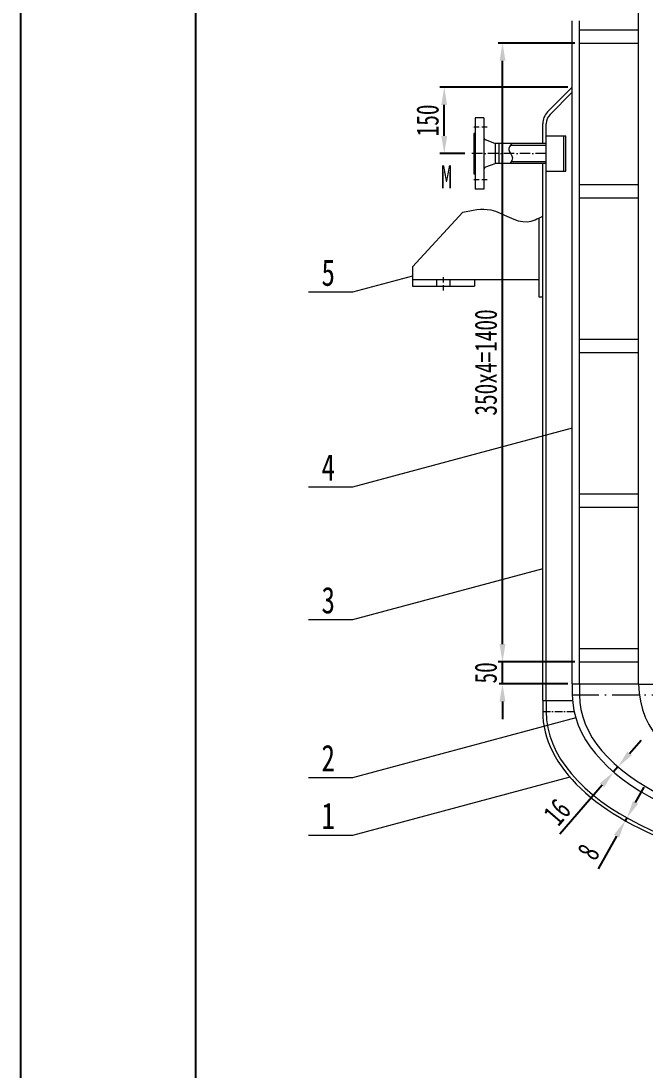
# Model space of a CAD drawing. Header units: millimetres. Extents: x 70410 to 80639, y -10587 to -1193.
# Drawn here: x 70410 to 71821, y -5509 to -3136 of the extents above; entities that cross this region are included whole.
import ezdxf

# ---------------------------------------------------------------- set-up
doc = ezdxf.new("R2010")
doc.units = ezdxf.units.MM
doc.linetypes.add('ACAD_ISO10W100', pattern=[18, 12, -3, 0, -3])
doc.layers.add('1', color=7, linetype='Continuous')
doc.layers.add('粗实线', color=2, linetype='Continuous', lineweight=70)
doc.layers.add('细实线', color=7, linetype='Continuous', lineweight=18)
doc.styles.add('HGCAD', font='HGCAD.SHX', dxfattribs={"width": 0.75, "bigfont": 'HGCADHZ.SHX'})
doc.styles.add('HZ', font='', dxfattribs={"width": 0.8})
doc.styles.get("Standard").update_dxf_attribs({"font": '', "width": 0.707})
doc.styles.get('HZ').set_extended_font_data('SimSun')
doc.styles.get('Standard').set_extended_font_data('SimSun')
doc.dimstyles.new('HGCAD$0', dxfattribs={"dimtxt": 10, "dimasz": 5, "dimexe": 1, "dimexo": 1, "dimgap": 3, "dimtad": 1, "dimdec": 1, "dimdsep": 46, "dimtxsty": 'HGCAD', "dimcen": 0, "dimclrd": 3, "dimclre": 2, "dimclrt": 2, "dimadec": 1, "dimazin": 0, "dimtfac": 1, "dimtdec": 1, "dimtmove": 0, "dimatfit": 1, "dimfxl": 0, "dimarcsym": 0})

# ---------------------------------------------------------------- blocks, each defined once
blk = doc.blocks.new('*D20')
at = {"layer": 'Defpoints', "color": 0, "transparency": 16777216}
for p in [(71367.1, -3285.6), (71656.8, -3285.6), (71423.6, -3435.6)]:
    blk.add_point(p, dxfattribs=at)
at = {"layer": '细实线', "color": 6, "lineweight": -2, "transparency": 16777216}
for p, q in [((71646.8, -3285.6), (71357.1, -3285.6)), ((71367.1, -3395.6), (71367.1, -3325.6)), ((71413.6, -3435.6), (71357.1, -3435.6))]:
    blk.add_line(p, q, dxfattribs=at)
at = {"layer": '细实线', "color": 6, "transparency": 16777216}
for points in [[(71360.4, -3325.6), (71373.7, -3325.6), (71367.1, -3285.6)], [(71360.4, -3395.6), (71373.7, -3395.6), (71367.1, -3435.6)]]:
    blk.add_solid(points, dxfattribs=at)
at = {"layer": '细实线', "color": 6, "transparency": 16777216, "insert": (71329.6, -3360.6), "char_height": 50, "attachment_point": 5, "rotation": 90, "bg_fill": 3, "box_fill_scale": 1.1, "bg_fill_color": 256, "bg_fill_true_color": 13158600, "bg_fill_transparency": 0}
blk.add_mtext('150', dxfattribs=at)
blk = doc.blocks.new('*D22')
at = {"layer": 'Defpoints', "color": 0, "transparency": 16777216}
for p in [(71750.1, -4834.7), (71750.1, -4834.7), (71760, -4823.2)]:
    blk.add_point(p, dxfattribs=at)
at = {"layer": '细实线', "color": 6, "lineweight": -2, "transparency": 16777216}
for p, q in [((71786.1, -4792.9), (71812.3, -4762.6)), ((71760, -4823.2), (71750.1, -4834.7)), ((71724, -4865), (71628.8, -4975.5))]:
    blk.add_line(p, q, dxfattribs=at)
at = {"layer": '细实线', "color": 6, "transparency": 16777216}
for points in [[(71781.1, -4788.6), (71791.2, -4797.3), (71760, -4823.2)], [(71719, -4860.6), (71729.1, -4869.3), (71750.1, -4834.7)]]:
    blk.add_solid(points, dxfattribs=at)
at = {"layer": '细实线', "color": 6, "transparency": 16777216, "insert": (71622.3, -4925.6), "char_height": 50, "attachment_point": 5, "rotation": 49.2317, "bg_fill": 3, "box_fill_scale": 1.1, "bg_fill_color": 256, "bg_fill_true_color": 13158600, "bg_fill_transparency": 0}
blk.add_mtext('16', dxfattribs=at)
blk = doc.blocks.new('*D29')
at = {"layer": 'Defpoints', "color": 0, "transparency": 16777216}
for p in [(71776.5, -4945.1), (71776.5, -4945.1), (71780.2, -4938.5)]:
    blk.add_point(p, dxfattribs=at)
at = {"layer": '细实线', "color": 6, "lineweight": -2, "transparency": 16777216}
for p, q in [((71799.9, -4903.7), (71819.6, -4868.9)), ((71780.2, -4938.5), (71776.5, -4945.1)), ((71756.8, -4980), (71715, -5054))]:
    blk.add_line(p, q, dxfattribs=at)
at = {"layer": '细实线', "color": 6, "transparency": 16777216}
for points in [[(71794.1, -4900.4), (71805.7, -4907), (71780.2, -4938.5)], [(71751, -4976.7), (71762.7, -4983.2), (71776.5, -4945.1)]]:
    blk.add_solid(points, dxfattribs=at)
at = {"layer": '细实线', "color": 6, "transparency": 16777216, "insert": (71693.4, -5015.9), "char_height": 50, "attachment_point": 5, "rotation": 60.5371, "bg_fill": 3, "box_fill_scale": 1.1, "bg_fill_color": 256, "bg_fill_true_color": 13158600, "bg_fill_transparency": 0}
blk.add_mtext('8', dxfattribs=at)
blk = doc.blocks.new('*D35')
at = {"layer": 'Defpoints', "color": 0, "transparency": 16777216}
for p in [(71672.8, -4585.6), (71656.8, -4635.6)]:
    blk.add_point(p, dxfattribs=at)
at = {"layer": '细实线', "color": 6, "lineweight": -2, "transparency": 16777216}
for p, q in [((71498.8, -4545.6), (71498.8, -4505.6)), ((71662.8, -4585.6), (71488.8, -4585.6)), ((71498.8, -4635.6), (71498.8, -4585.6)), ((71646.8, -4635.6), (71488.8, -4635.6)), ((71498.8, -4675.6), (71498.8, -4715.6))]:
    blk.add_line(p, q, dxfattribs=at)
at = {"layer": '细实线', "color": 6, "transparency": 16777216}
for points in [[(71492.1, -4545.6), (71505.5, -4545.6), (71498.8, -4585.6)], [(71492.1, -4675.6), (71505.5, -4675.6), (71498.8, -4635.6)]]:
    blk.add_solid(points, dxfattribs=at)
at = {"layer": '细实线', "color": 6, "transparency": 16777216, "insert": (71461.3, -4610.6), "char_height": 50, "attachment_point": 5, "rotation": 90, "bg_fill": 3, "box_fill_scale": 1.1, "bg_fill_color": 256, "bg_fill_true_color": 13158600, "bg_fill_transparency": 0}
blk.add_mtext('50', dxfattribs=at)
at = {"layer": 'Defpoints', "color": 0, "transparency": 16777216}
blk.add_point((71498.8, -4585.6), dxfattribs=at)
blk = doc.blocks.new('*D36')
at = {"layer": 'Defpoints', "color": 0, "transparency": 16777216}
for p in [(71498.9, -3185.6), (71672.8, -3185.6), (71672.8, -4585.6)]:
    blk.add_point(p, dxfattribs=at)
at = {"layer": '细实线', "color": 6, "lineweight": -2, "transparency": 16777216}
for p, q in [((71662.8, -3185.6), (71488.9, -3185.6)), ((71498.9, -4545.6), (71498.9, -3225.6)), ((71662.8, -4585.6), (71488.9, -4585.6))]:
    blk.add_line(p, q, dxfattribs=at)
at = {"layer": '细实线', "color": 6, "transparency": 16777216}
for points in [[(71492.3, -3225.6), (71505.6, -3225.6), (71498.9, -3185.6)], [(71492.3, -4545.6), (71505.6, -4545.6), (71498.9, -4585.6)]]:
    blk.add_solid(points, dxfattribs=at)
at = {"layer": '细实线', "color": 6, "transparency": 16777216, "insert": (71461.4, -3908.3), "char_height": 50, "attachment_point": 5, "rotation": 90, "bg_fill": 3, "box_fill_scale": 1.1, "bg_fill_color": 256, "bg_fill_true_color": 13158600, "bg_fill_transparency": 0}
blk.add_mtext('350x4=1400', dxfattribs=at)

msp = doc.modelspace()

# ---------------------------------------------------------------- linework, layer by layer
at = {"layer": '粗实线', "color": 2, "lineweight": -3}
for p, q in [((70409.722, -10587.119), (70409.722, -1192.947)), ((70805.1, -10428.967), (70805.1, -1351.098))]:
    msp.add_line(p, q, dxfattribs=at)
at = {"layer": '细实线', "color": 140}
for p, q in [((71806.781, -4636.327), (71806.781, -2824.877)), ((71656.781, -4635.587), (71656.781, -3135.587)), ((71672.781, -4635.587), (71672.781, -3135.587)), ((71672.781, -3155.587), (71806.781, -3155.587)), ((71672.781, -3185.587), (71806.781, -3185.587)), ((71656.781, -3285.587), (71600.911, -3341.457)), ((71656.781, -3296.901), (71606.567, -3347.114)), ((71589.781, -3413.087), (71589.781, -3368.327)), ((71597.781, -4673.087), (71597.781, -3368.327)), ((71597.781, -3413.087), (71482.136, -3413.087)), ((71597.781, -3417.087), (71516.934, -3417.087)), ((71597.781, -3395.587), (71641.781, -3395.587)), ((71637.781, -3475.587), (71637.781, -3395.587)), ((71641.781, -3475.587), (71641.781, -3395.587)), ((71597.781, -3458.087), (71482.136, -3458.087)), ((71597.781, -3454.087), (71518.201, -3454.087)), ((71589.781, -4673.087), (71589.781, -3458.087)), ((71597.781, -3475.587), (71641.781, -3475.587)), ((71672.781, -3505.587), (71806.781, -3505.587)), ((71672.781, -3535.587), (71806.781, -3535.587)), ((71408.906, -3568.276), (71295.172, -3691.587)), ((71581.781, -3760.587), (71581.781, -3581.291)), ((71295.172, -3691.587), (71295.172, -3735.587)), ((71295.172, -3712.987), (71159.351, -3749.38)), ((71581.781, -3721.587), (71295.172, -3721.587)), ((71350.172, -3735.587), (71350.172, -3721.587)), ((71380.172, -3735.587), (71380.172, -3721.587)), ((71435.172, -3721.587), (71435.172, -3735.587)), ((71159.351, -3749.38), (71059.923, -3749.38)), ((71295.172, -3735.587), (71435.172, -3735.587)), ((71589.781, -3760.587), (71581.781, -3760.587)), ((71672.781, -3855.587), (71806.781, -3855.587)), ((71672.781, -3885.587), (71806.781, -3885.587)), ((71656.781, -4056.823), (71159.351, -4190.108)), ((71159.351, -4190.108), (71059.923, -4190.108)), ((71672.781, -4205.587), (71806.781, -4205.587)), ((71672.781, -4235.587), (71806.781, -4235.587)), ((71589.781, -4375.178), (71159.351, -4490.511)), ((71159.351, -4490.511), (71059.923, -4490.511)), ((71672.781, -4555.587), (71806.781, -4555.587)), ((71672.781, -4585.587), (71806.781, -4585.587)), ((71656.781, -4635.587), (71806.781, -4635.587)), ((71656.781, -4635.587), (71656.781, -4660.587)), ((71672.781, -4635.587), (71672.781, -4660.587)), ((71806.781, -4636.327), (71838.781, -4636.327)), ((71589.781, -4673.087), (71657.228, -4673.087)), ((71589.781, -4673.087), (71589.781, -4698.087)), ((71597.781, -4673.087), (71597.781, -4698.087)), ((71159.351, -4847.844), (71059.923, -4847.844)), ((71159.351, -4978.656), (71059.923, -4978.656))]:
    msp.add_line(p, q, dxfattribs=at)
at = {"layer": '细实线', "color": 1, "linetype": 'ACAD_ISO10W100', "ltscale": 2}
msp.add_line((71597.781, -3435.587), (71423.572, -3435.587), dxfattribs=at)
at = {"layer": '细实线', "color": 1, "linetype": 'ACAD_ISO10W100'}
msp.add_line((71365.172, -3745.587), (71365.172, -3711.587), dxfattribs=at)
at = {"layer": '细实线', "color": 1, "linetype": 'ACAD_ISO10W100', "ltscale": 5}
msp.add_line((71656.781, -4660.587), (72988.781, -4660.587), dxfattribs=at)
at = {"layer": '细实线', "color": 1, "linetype": 'ACAD_ISO10W100', "ltscale": 1.5}
msp.add_line((71589.781, -4698.087), (71660.82, -4698.087), dxfattribs=at)
at = {"layer": '细实线', "color": 140}
for centre, radius, start, end in [((71627.781, -3368.327), 38, 135, 180), ((71627.781, -3368.327), 30, 135, 180), ((71997.781, -4636.327), 191, 180, 270)]:
    msp.add_arc(centre, radius, start, end, dxfattribs=at)
for centre, major_axis, ratio, end_param in [((72322.781, -4660.587), (-666, 0), 0.51201201, 3.14159265), ((72322.781, -4660.587), (-650, 0), 0.5, 3.14159265), ((72322.781, -4698.087), (-733, 0), 0.50545703, 1.95905922), ((72322.781, -4698.087), (-725, 0), 0.5, 3.14159265)]:
    msp.add_ellipse(centre, major_axis=major_axis, ratio=ratio, start_param=0, end_param=end_param, dxfattribs=at)
for points in [[(71519.877, -3413.087), (71513.192, -3427.424), (71521.416, -3445.059), (71515.341, -3458.087)], [(71408.906, -3568.276), (71472.251, -3563.244), (71554.96, -3589.76), (71589.781, -3577.554)]]:
    msp.add_spline(points, degree=3, dxfattribs=at)

# ---------------------------------------------------------------- texts
at = {"layer": '1', "color": 2, "style": 'HZ', "width": 0.75}
msp.add_text('M', height=51.857, dxfattribs=at).set_placement((71359.055, -3514.215))
at = {"layer": '1', "color": 140, "style": 'HZ', "width": 0.75}
for s, p in [('5', (71089.379, -3734.859)), ('4', (71089.379, -4175.587)), ('3', (71089.379, -4475.99)), ('2', (71089.379, -4833.323)), ('1', (71089.379, -4964.135))]:
    msp.add_text(s, height=60, dxfattribs=at).set_placement(p)

# ---------------------------------------------------------------- next in the draw order: dimensions: what is measured, and where the dimension line sits
at = {"layer": '细实线', "color": 140}
dim = msp.add_linear_dim(base=(71367.057, -3285.587), p1=(71423.572, -3435.587), p2=(71656.781, -3285.587), angle=90, dimstyle='HGCAD$0', override={"dimtxt": 50, "dimasz": 40, "dimexe": 10, "dimexo": 10, "dimgap": 12.5, "dimtxsty": 'Standard', "dimclrd": 6, "dimclre": 6, "dimclrt": 6, "dimtfill": 1}, dxfattribs=at)
dim.commit()
dim.dimension.update_dxf_attribs({"geometry": '*D20', "text_midpoint": (71329.557, -3360.587)})
dim = msp.add_linear_dim(base=(71750.139, -4834.699), p1=(71760.028, -4823.229), p2=(71750.139, -4834.699), angle=229.231665, text='16', dimstyle='HGCAD$0', override={"dimtxt": 50, "dimasz": 40, "dimexe": 10, "dimexo": 10, "dimgap": 12.5, "dimtxsty": 'Standard', "dimclrd": 6, "dimclre": 6, "dimclrt": 6, "dimtfill": 1}, dxfattribs=at)
dim.commit()
dim.dimension.update_dxf_attribs({"geometry": '*D22', "text_midpoint": (71650.665, -4950.07), "dimtype": 161})

# ---------------------------------------------------------------- next in the draw order: linework, layer by layer
msp.add_line((71664.537, -4712.48), (71159.351, -4847.844), dxfattribs=at)

# ---------------------------------------------------------------- next in the draw order: dimensions: what is measured, and where the dimension line sits
dim = msp.add_aligned_dim(p1=(71780.244, -4938.544), p2=(71776.52, -4945.136), distance=0, dimstyle='HGCAD$0', override={"dimtxt": 50, "dimasz": 40, "dimexe": 10, "dimexo": 10, "dimgap": 12.5, "dimdec": 0, "dimtxsty": 'Standard', "dimclrd": 6, "dimclre": 6, "dimclrt": 6, "dimtfill": 1}, dxfattribs=at)
dim.commit()
dim.dimension.update_dxf_attribs({"geometry": '*D29', "text_midpoint": (71693.447, -5015.949)})

# ---------------------------------------------------------------- next in the draw order: linework, layer by layer
msp.add_line((71651.423, -4846.805), (71159.351, -4978.656), dxfattribs=at)

# ---------------------------------------------------------------- next in the draw order: dimensions: what is measured, and where the dimension line sits
dim = msp.add_linear_dim(base=(71498.8, -4585.587), p1=(71656.781, -4635.587), p2=(71672.781, -4585.587), angle=90, dimstyle='HGCAD$0', override={"dimtxt": 50, "dimasz": 40, "dimexe": 10, "dimexo": 10, "dimgap": 12.5, "dimtxsty": 'Standard', "dimclrd": 6, "dimclre": 6, "dimclrt": 6, "dimtfill": 1}, dxfattribs=at)
dim.commit()
dim.dimension.update_dxf_attribs({"geometry": '*D35', "text_midpoint": (71498.8, -4610.587), "dimtype": 160})

# ---------------------------------------------------------------- next in the draw order: dimensions: what is measured, and where the dimension line sits
dim = msp.add_linear_dim(base=(71498.923, -3185.587), p1=(71672.781, -4585.587), p2=(71672.781, -3185.587), angle=90, text='350x4=<>', dimstyle='HGCAD$0', override={"dimtxt": 50, "dimasz": 40, "dimexe": 10, "dimexo": 10, "dimgap": 12.5, "dimtxsty": 'Standard', "dimclrd": 6, "dimclre": 6, "dimclrt": 6, "dimtfill": 1}, dxfattribs=at)
dim.commit()
dim.dimension.update_dxf_attribs({"geometry": '*D36', "text_midpoint": (71498.923, -3908.278), "dimtype": 160})

# ---------------------------------------------------------------- next in the draw order: linework, layer by layer
for p, q in [((71456.823, -3354.728), (71437.136, -3354.728)), ((71437.136, -3354.728), (71437.136, -3516.447)), ((71456.823, -3354.728), (71456.823, -3516.447)), ((71437.136, -3389.884), (71434.323, -3389.884)), ((71434.323, -3389.884), (71434.323, -3481.29)), ((71481.152, -3412.705), (71460.41, -3404.638)), ((71482.136, -3413.087), (71482.136, -3458.087)), ((71490.573, -3413.087), (71483.191, -3413.087)), ((71490.573, -3413.087), (71490.573, -3458.087)), ((71481.152, -3458.47), (71460.41, -3466.536)), ((71490.573, -3458.087), (71483.191, -3458.087)), ((71434.323, -3481.29), (71437.136, -3481.29)), ((71456.823, -3516.447), (71437.136, -3516.447))]:
    msp.add_line(p, q, dxfattribs=at)
at = {"layer": '细实线', "color": 1, "linetype": 'ACAD_ISO10W100'}
for p, q in [((71463.855, -3375.822), (71430.105, -3375.822)), ((71463.855, -3495.353), (71430.105, -3495.353))]:
    msp.add_line(p, q, dxfattribs=at)
at = {"layer": '细实线', "color": 140}
for centre, start, end in [((71462.448, -3399.396), 180, 248.749494), ((71483.191, -3407.462), 248.749494, 270), ((71483.191, -3463.712), 90, 111.250506), ((71462.448, -3471.779), 111.250506, 180)]:
    msp.add_arc(centre, 5.625, start, end, dxfattribs=at)

doc.saveas('drawing.dxf')
